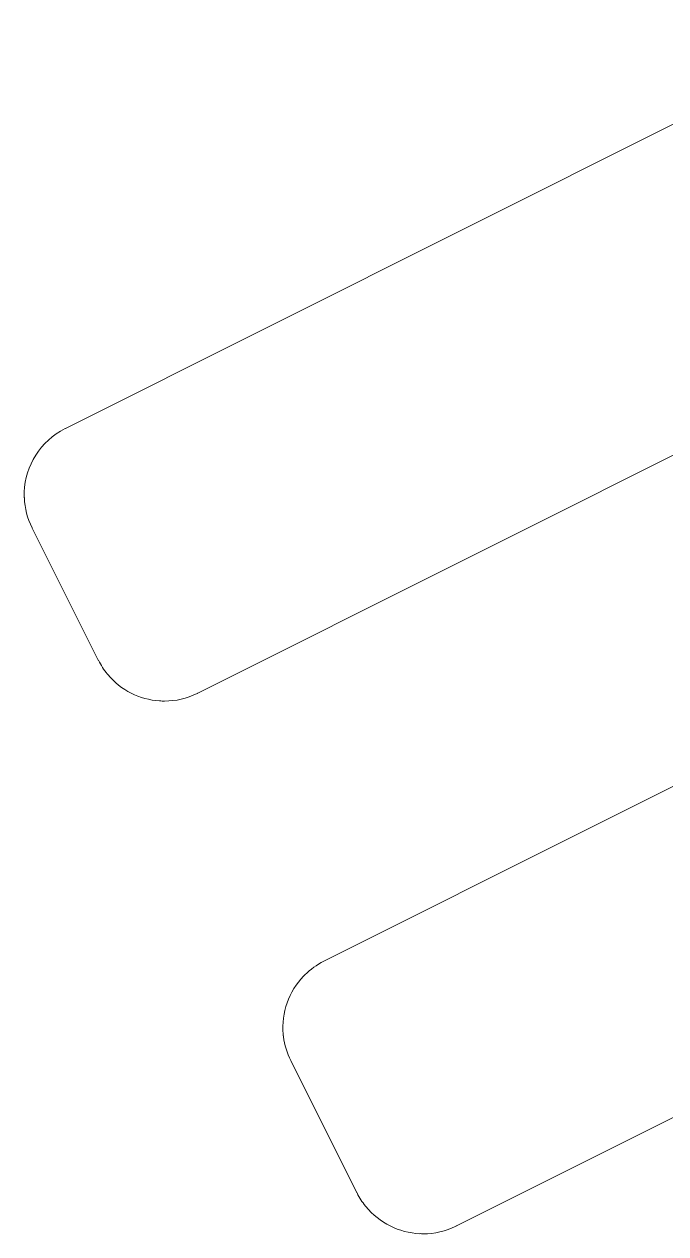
# Model space of a CAD drawing. Header units: inches. Extents: x 70 to 970, y -386 to 214.
# Drawn here: x 419.12 to 423.45, y 131.42 to 139.59 of the extents above; entities that cross this region are included whole.
import ezdxf

# ---------------------------------------------------------------- set-up
doc = ezdxf.new("R2010")
doc.units = ezdxf.units.IN
doc.header["$MEASUREMENT"] = 0

msp = doc.modelspace()

# ---------------------------------------------------------------- linework, layer by layer
at = {"color": 1, "lineweight": 0}
for points in [[(419.3949, 136.8578), (419.3949, 136.8578), (424.8475, 139.5887), (424.8475, 139.5887)], [(419.3949, 136.8578), (419.3949, 136.8578), (424.8475, 139.5887), (424.8475, 139.5887)], [(425.7429, 137.8), (425.7429, 137.8), (420.2886, 135.0688), (420.2886, 135.0688)], [(425.7429, 137.8), (425.7429, 137.8), (420.2886, 135.0688), (420.2886, 135.0688)], [(419.1173, 136.4285), (419.1241, 136.6049), (419.2244, 136.7724), (419.3932, 136.8571)], [(419.1173, 136.4285), (419.1241, 136.6049), (419.2244, 136.7724), (419.3932, 136.8571)], [(419.3932, 136.8571), (419.3939, 136.8575), (419.3942, 136.8575), (419.3949, 136.8578)], [(419.3932, 136.8571), (419.3939, 136.8575), (419.3942, 136.8575), (419.3949, 136.8578)], [(419.1173, 136.402), (419.1173, 136.402), (419.1166, 136.4027), (419.1169, 136.4027)], [(419.1173, 136.402), (419.1173, 136.402), (419.1166, 136.4027), (419.1169, 136.4027)], [(419.1169, 136.4165), (419.1169, 136.4165), (419.1173, 136.4172), (419.1173, 136.4172)], [(419.1169, 136.4165), (419.1169, 136.4165), (419.1173, 136.4172), (419.1173, 136.4172)], [(419.1169, 136.4161), (419.1169, 136.4161), (419.1169, 136.4161), (419.1169, 136.4165)], [(419.1169, 136.4161), (419.1169, 136.4161), (419.1169, 136.4161), (419.1169, 136.4165)], [(419.1169, 136.4154), (419.1169, 136.4158), (419.1169, 136.4161), (419.1169, 136.4161)], [(419.1169, 136.4154), (419.1169, 136.4158), (419.1169, 136.4161), (419.1169, 136.4161)], [(419.1169, 136.4148), (419.1169, 136.4151), (419.1169, 136.4151), (419.1169, 136.4154)], [(419.1169, 136.4148), (419.1169, 136.4151), (419.1169, 136.4151), (419.1169, 136.4154)], [(419.1169, 136.4141), (419.1169, 136.4144), (419.1169, 136.4144), (419.1169, 136.4148)], [(419.1169, 136.4141), (419.1169, 136.4144), (419.1169, 136.4144), (419.1169, 136.4148)], [(419.1169, 136.4137), (419.1169, 136.4141), (419.1169, 136.4141), (419.1169, 136.4141)], [(419.1169, 136.4137), (419.1169, 136.4141), (419.1169, 136.4141), (419.1169, 136.4141)], [(419.1169, 136.4134), (419.1169, 136.4134), (419.1169, 136.4137), (419.1169, 136.4137)], [(419.1169, 136.4134), (419.1169, 136.4134), (419.1169, 136.4137), (419.1169, 136.4137)], [(419.1169, 136.413), (419.1169, 136.413), (419.1169, 136.4134), (419.1169, 136.4134)], [(419.1169, 136.413), (419.1169, 136.413), (419.1169, 136.4134), (419.1169, 136.4134)], [(419.1169, 136.4127), (419.1169, 136.4127), (419.1169, 136.413), (419.1169, 136.413)], [(419.1169, 136.4127), (419.1169, 136.4127), (419.1169, 136.413), (419.1169, 136.413)], [(419.1169, 136.4123), (419.1169, 136.4123), (419.1169, 136.4123), (419.1169, 136.4127)], [(419.1169, 136.4123), (419.1169, 136.4123), (419.1169, 136.4123), (419.1169, 136.4127)], [(419.1169, 136.4117), (419.1169, 136.412), (419.1169, 136.412), (419.1169, 136.4123)], [(419.1169, 136.4117), (419.1169, 136.412), (419.1169, 136.412), (419.1169, 136.4123)], [(419.1169, 136.411), (419.1169, 136.4113), (419.1169, 136.4113), (419.1169, 136.4117)], [(419.1169, 136.411), (419.1169, 136.4113), (419.1169, 136.4113), (419.1169, 136.4117)], [(419.1169, 136.4103), (419.1169, 136.4106), (419.1169, 136.4106), (419.1169, 136.411)], [(419.1169, 136.4103), (419.1169, 136.4106), (419.1169, 136.4106), (419.1169, 136.411)], [(419.1169, 136.4099), (419.1169, 136.4103), (419.1169, 136.4103), (419.1169, 136.4103)], [(419.1169, 136.4099), (419.1169, 136.4103), (419.1169, 136.4103), (419.1169, 136.4103)], [(419.1169, 136.4096), (419.1169, 136.4096), (419.1169, 136.4099), (419.1169, 136.4099)], [(419.1169, 136.4096), (419.1169, 136.4096), (419.1169, 136.4099), (419.1169, 136.4099)], [(419.1169, 136.4092), (419.1169, 136.4092), (419.1169, 136.4096), (419.1169, 136.4096)], [(419.1169, 136.4092), (419.1169, 136.4092), (419.1169, 136.4096), (419.1169, 136.4096)], [(419.1169, 136.4089), (419.1169, 136.4089), (419.1169, 136.4092), (419.1169, 136.4092)], [(419.1169, 136.4089), (419.1169, 136.4089), (419.1169, 136.4092), (419.1169, 136.4092)], [(419.1169, 136.4086), (419.1169, 136.4086), (419.1169, 136.4086), (419.1169, 136.4089)], [(419.1169, 136.4086), (419.1169, 136.4086), (419.1169, 136.4086), (419.1169, 136.4089)], [(419.1169, 136.4082), (419.1169, 136.4082), (419.1169, 136.4082), (419.1169, 136.4086)], [(419.1169, 136.4082), (419.1169, 136.4082), (419.1169, 136.4082), (419.1169, 136.4086)], [(419.1169, 136.4075), (419.1169, 136.4079), (419.1169, 136.4079), (419.1169, 136.4082)], [(419.1169, 136.4075), (419.1169, 136.4079), (419.1169, 136.4079), (419.1169, 136.4082)], [(419.1169, 136.4072), (419.1169, 136.4075), (419.1169, 136.4075), (419.1169, 136.4075)], [(419.1169, 136.4072), (419.1169, 136.4075), (419.1169, 136.4075), (419.1169, 136.4075)], [(419.1169, 136.4068), (419.1169, 136.4072), (419.1169, 136.4072), (419.1169, 136.4072)], [(419.1169, 136.4068), (419.1169, 136.4072), (419.1169, 136.4072), (419.1169, 136.4072)], [(419.1169, 136.4065), (419.1169, 136.4065), (419.1169, 136.4068), (419.1169, 136.4068)], [(419.1169, 136.4065), (419.1169, 136.4065), (419.1169, 136.4068), (419.1169, 136.4068)], [(419.1169, 136.4061), (419.1169, 136.4065), (419.1169, 136.4065), (419.1169, 136.4065)], [(419.1169, 136.4061), (419.1169, 136.4065), (419.1169, 136.4065), (419.1169, 136.4065)], [(419.1169, 136.4058), (419.1169, 136.4058), (419.1169, 136.4061), (419.1169, 136.4061)], [(419.1169, 136.4058), (419.1169, 136.4058), (419.1169, 136.4061), (419.1169, 136.4061)], [(419.1169, 136.4055), (419.1169, 136.4055), (419.1169, 136.4058), (419.1169, 136.4058)], [(419.1169, 136.4055), (419.1169, 136.4055), (419.1169, 136.4058), (419.1169, 136.4058)], [(419.1169, 136.4051), (419.1169, 136.4051), (419.1169, 136.4055), (419.1169, 136.4055)], [(419.1169, 136.4051), (419.1169, 136.4051), (419.1169, 136.4055), (419.1169, 136.4055)], [(419.1169, 136.4048), (419.1169, 136.4048), (419.1169, 136.4048), (419.1169, 136.4051)], [(419.1169, 136.4048), (419.1169, 136.4048), (419.1169, 136.4048), (419.1169, 136.4051)], [(419.1169, 136.4041), (419.1169, 136.4044), (419.1169, 136.4044), (419.1169, 136.4048)], [(419.1169, 136.4041), (419.1169, 136.4044), (419.1169, 136.4044), (419.1169, 136.4048)], [(419.1169, 136.4034), (419.1169, 136.4037), (419.1169, 136.4037), (419.1169, 136.4041)], [(419.1169, 136.4034), (419.1169, 136.4037), (419.1169, 136.4037), (419.1169, 136.4041)], [(419.1169, 136.403), (419.1169, 136.403), (419.1169, 136.4034), (419.1169, 136.4034)], [(419.1169, 136.403), (419.1169, 136.403), (419.1169, 136.4034), (419.1169, 136.4034)], [(419.1169, 136.4027), (419.1169, 136.4027), (419.1169, 136.403), (419.1169, 136.403)], [(419.1169, 136.4027), (419.1169, 136.4027), (419.1169, 136.403), (419.1169, 136.403)], [(419.1173, 136.423), (419.1173, 136.4247), (419.1173, 136.4268), (419.1173, 136.4285)], [(419.1173, 136.423), (419.1173, 136.4247), (419.1173, 136.4268), (419.1173, 136.4285)], [(419.1173, 136.4223), (419.1173, 136.4227), (419.1173, 136.423), (419.1173, 136.423)], [(419.1173, 136.4223), (419.1173, 136.4227), (419.1173, 136.423), (419.1173, 136.423)], [(419.1173, 136.4216), (419.1173, 136.422), (419.1173, 136.422), (419.1173, 136.4223)], [(419.1173, 136.4216), (419.1173, 136.422), (419.1173, 136.422), (419.1173, 136.4223)], [(419.1173, 136.421), (419.1173, 136.421), (419.1173, 136.4213), (419.1173, 136.4216)], [(419.1173, 136.421), (419.1173, 136.421), (419.1173, 136.4213), (419.1173, 136.4216)], [(419.1173, 136.4203), (419.1173, 136.4203), (419.1173, 136.4206), (419.1173, 136.421)], [(419.1173, 136.4203), (419.1173, 136.4203), (419.1173, 136.4206), (419.1173, 136.421)], [(419.1173, 136.4199), (419.1173, 136.4199), (419.1173, 136.4203), (419.1173, 136.4203)], [(419.1173, 136.4199), (419.1173, 136.4199), (419.1173, 136.4203), (419.1173, 136.4203)], [(419.1173, 136.4192), (419.1173, 136.4196), (419.1173, 136.4199), (419.1173, 136.4199)], [(419.1173, 136.4192), (419.1173, 136.4196), (419.1173, 136.4199), (419.1173, 136.4199)], [(419.1173, 136.4185), (419.1173, 136.4189), (419.1173, 136.4189), (419.1173, 136.4192)], [(419.1173, 136.4185), (419.1173, 136.4189), (419.1173, 136.4189), (419.1173, 136.4192)], [(419.1173, 136.4179), (419.1173, 136.4182), (419.1173, 136.4182), (419.1173, 136.4185)], [(419.1173, 136.4179), (419.1173, 136.4182), (419.1173, 136.4182), (419.1173, 136.4185)], [(419.1173, 136.4172), (419.1173, 136.4172), (419.1173, 136.4175), (419.1173, 136.4179)], [(419.1173, 136.4172), (419.1173, 136.4172), (419.1173, 136.4175), (419.1173, 136.4179)], [(419.1173, 136.4017), (419.1173, 136.4017), (419.1173, 136.402), (419.1173, 136.402)], [(419.1173, 136.4017), (419.1173, 136.4017), (419.1173, 136.402), (419.1173, 136.402)], [(419.1173, 136.4013), (419.1173, 136.4013), (419.1173, 136.4013), (419.1173, 136.4017)], [(419.1173, 136.4013), (419.1173, 136.4013), (419.1173, 136.4013), (419.1173, 136.4017)], [(419.1173, 136.4006), (419.1173, 136.401), (419.1173, 136.401), (419.1173, 136.4013)], [(419.1173, 136.4006), (419.1173, 136.401), (419.1173, 136.401), (419.1173, 136.4013)], [(419.1173, 136.3999), (419.1173, 136.3999), (419.1173, 136.4003), (419.1173, 136.4006)], [(419.1173, 136.3999), (419.1173, 136.3999), (419.1173, 136.4003), (419.1173, 136.4006)], [(419.1173, 136.3996), (419.1173, 136.3999), (419.1173, 136.3999), (419.1173, 136.3999)], [(419.1173, 136.3996), (419.1173, 136.3999), (419.1173, 136.3999), (419.1173, 136.3999)], [(419.1173, 136.3993), (419.1173, 136.3993), (419.1173, 136.3996), (419.1173, 136.3996)], [(419.1173, 136.3993), (419.1173, 136.3993), (419.1173, 136.3996), (419.1173, 136.3996)], [(419.1173, 136.3989), (419.1173, 136.3989), (419.1173, 136.3993), (419.1173, 136.3993)], [(419.1173, 136.3989), (419.1173, 136.3989), (419.1173, 136.3993), (419.1173, 136.3993)], [(419.1173, 136.3986), (419.1173, 136.3986), (419.1173, 136.3989), (419.1173, 136.3989)], [(419.1173, 136.3986), (419.1173, 136.3986), (419.1173, 136.3989), (419.1173, 136.3989)], [(419.1173, 136.3982), (419.1173, 136.3982), (419.1173, 136.3982), (419.1173, 136.3986)], [(419.1173, 136.3982), (419.1173, 136.3982), (419.1173, 136.3982), (419.1173, 136.3986)], [(419.1173, 136.3975), (419.1173, 136.3979), (419.1173, 136.3979), (419.1173, 136.3982)], [(419.1173, 136.3975), (419.1173, 136.3979), (419.1173, 136.3979), (419.1173, 136.3982)], [(419.1173, 136.3968), (419.1173, 136.3968), (419.1173, 136.3972), (419.1173, 136.3975)], [(419.1173, 136.3968), (419.1173, 136.3968), (419.1173, 136.3972), (419.1173, 136.3975)], [(419.1173, 136.3962), (419.1173, 136.3962), (419.1173, 136.3965), (419.1173, 136.3968)], [(419.1173, 136.3962), (419.1173, 136.3962), (419.1173, 136.3965), (419.1173, 136.3968)], [(419.1173, 136.3958), (419.1173, 136.3962), (419.1173, 136.3962), (419.1173, 136.3962)], [(419.1173, 136.3958), (419.1173, 136.3962), (419.1173, 136.3962), (419.1173, 136.3962)], [(419.1173, 136.3955), (419.1173, 136.3955), (419.1173, 136.3958), (419.1173, 136.3958)], [(419.1173, 136.3955), (419.1173, 136.3955), (419.1173, 136.3958), (419.1173, 136.3958)], [(419.1173, 136.3951), (419.1173, 136.3951), (419.1173, 136.3955), (419.1173, 136.3955)], [(419.1173, 136.3951), (419.1173, 136.3951), (419.1173, 136.3955), (419.1173, 136.3955)], [(419.1173, 136.3944), (419.1173, 136.3948), (419.1173, 136.3951), (419.1173, 136.3951)], [(419.1173, 136.3944), (419.1173, 136.3948), (419.1173, 136.3951), (419.1173, 136.3951)], [(419.1173, 136.3937), (419.1173, 136.3941), (419.1173, 136.3941), (419.1173, 136.3944)], [(419.1173, 136.3937), (419.1173, 136.3941), (419.1173, 136.3941), (419.1173, 136.3944)], [(419.1173, 136.3931), (419.1173, 136.3931), (419.1173, 136.3934), (419.1173, 136.3937)], [(419.1173, 136.3931), (419.1173, 136.3931), (419.1173, 136.3934), (419.1173, 136.3937)], [(419.1173, 136.3913), (419.1173, 136.392), (419.1173, 136.3924), (419.1173, 136.3931)], [(419.1173, 136.3913), (419.1173, 136.392), (419.1173, 136.3924), (419.1173, 136.3931)], [(419.1173, 136.3906), (419.1173, 136.391), (419.1173, 136.3913), (419.1173, 136.3913)], [(419.1173, 136.3906), (419.1173, 136.391), (419.1173, 136.3913), (419.1173, 136.3913)], [(419.1176, 136.3875), (419.1176, 136.3886), (419.1173, 136.3896), (419.1173, 136.3906)], [(419.1176, 136.3875), (419.1176, 136.3886), (419.1173, 136.3896), (419.1173, 136.3906)], [(419.17, 136.186), (419.1376, 136.2508), (419.1204, 136.3197), (419.1176, 136.3875)], [(419.17, 136.186), (419.1376, 136.2508), (419.1204, 136.3197), (419.1176, 136.3875)], [(419.1707, 136.185), (419.1703, 136.1853), (419.1703, 136.1857), (419.17, 136.186)], [(419.1707, 136.185), (419.1703, 136.1853), (419.1703, 136.1857), (419.17, 136.186)], [(419.6171, 135.293), (419.6171, 135.293), (419.1707, 136.185), (419.1707, 136.185)], [(419.6171, 135.293), (419.6171, 135.293), (419.1707, 136.185), (419.1707, 136.185)], [(421.1406, 133.2584), (421.1406, 133.2584), (426.5938, 135.9896), (426.5938, 135.9896)], [(421.1406, 133.2584), (421.1406, 133.2584), (426.5938, 135.9896), (426.5938, 135.9896)], [(419.6175, 135.292), (419.6175, 135.2923), (419.6171, 135.2927), (419.6171, 135.293)], [(419.6175, 135.292), (419.6175, 135.2923), (419.6171, 135.2927), (419.6171, 135.293)], [(419.6778, 135.199), (419.6547, 135.2272), (419.6344, 135.2582), (419.6175, 135.292)], [(419.6778, 135.199), (419.6547, 135.2272), (419.6344, 135.2582), (419.6175, 135.292)], [(419.6785, 135.1983), (419.6781, 135.1986), (419.6781, 135.1986), (419.6778, 135.199)], [(419.6785, 135.1983), (419.6781, 135.1986), (419.6781, 135.1986), (419.6778, 135.199)], [(419.6792, 135.1976), (419.6788, 135.1976), (419.6788, 135.1979), (419.6785, 135.1983)], [(419.6792, 135.1976), (419.6788, 135.1976), (419.6788, 135.1979), (419.6785, 135.1983)], [(419.6792, 135.1973), (419.6792, 135.1973), (419.6792, 135.1976), (419.6792, 135.1976)], [(419.6792, 135.1973), (419.6792, 135.1973), (419.6792, 135.1976), (419.6792, 135.1976)], [(419.6795, 135.1969), (419.6795, 135.1969), (419.6792, 135.1973), (419.6792, 135.1973)], [(419.6795, 135.1969), (419.6795, 135.1969), (419.6792, 135.1973), (419.6792, 135.1973)], [(419.6798, 135.1966), (419.6798, 135.1966), (419.6798, 135.1966), (419.6795, 135.1969)], [(419.6798, 135.1966), (419.6798, 135.1966), (419.6798, 135.1966), (419.6795, 135.1969)], [(419.6805, 135.1955), (419.6805, 135.1959), (419.6802, 135.1952), (419.6798, 135.1966)], [(419.6805, 135.1955), (419.6805, 135.1959), (419.6802, 135.1952), (419.6798, 135.1966)], [(419.6809, 135.1952), (419.6809, 135.1955), (419.6805, 135.1955), (419.6805, 135.1955)], [(419.6809, 135.1952), (419.6809, 135.1955), (419.6805, 135.1955), (419.6805, 135.1955)], [(419.6812, 135.1948), (419.6812, 135.1948), (419.6809, 135.1952), (419.6809, 135.1952)], [(419.6812, 135.1948), (419.6812, 135.1948), (419.6809, 135.1952), (419.6809, 135.1952)], [(420.0309, 135.0171), (419.8969, 135.026), (419.7698, 135.0891), (419.6812, 135.1948)], [(420.0309, 135.0171), (419.8969, 135.026), (419.7698, 135.0891), (419.6812, 135.1948)], [(420.0312, 135.0171), (420.0312, 135.0171), (420.0309, 135.0171), (420.0309, 135.0171)], [(420.0312, 135.0171), (420.0312, 135.0171), (420.0309, 135.0171), (420.0309, 135.0171)], [(420.0319, 135.0171), (420.0316, 135.0171), (420.0316, 135.0171), (420.0312, 135.0171)], [(420.0319, 135.0171), (420.0316, 135.0171), (420.0316, 135.0171), (420.0312, 135.0171)], [(420.065, 135.0157), (420.054, 135.0157), (420.043, 135.016), (420.0319, 135.0171)], [(420.065, 135.0157), (420.054, 135.0157), (420.043, 135.016), (420.0319, 135.0171)], [(420.2851, 135.067), (420.2142, 135.0322), (420.1391, 135.0157), (420.065, 135.0157)], [(420.2851, 135.067), (420.2142, 135.0322), (420.1391, 135.0157), (420.065, 135.0157)], [(420.2858, 135.0674), (420.2855, 135.0674), (420.2855, 135.0674), (420.2851, 135.067)], [(420.2858, 135.0674), (420.2855, 135.0674), (420.2855, 135.0674), (420.2851, 135.067)], [(420.2869, 135.0681), (420.2865, 135.0677), (420.2862, 135.0677), (420.2858, 135.0677)], [(420.2869, 135.0681), (420.2865, 135.0677), (420.2862, 135.0677), (420.2858, 135.0677)], [(420.2858, 135.0677), (420.2858, 135.0677), (420.2858, 135.0674), (420.2858, 135.0674)], [(420.2858, 135.0677), (420.2858, 135.0677), (420.2858, 135.0674), (420.2858, 135.0674)], [(420.2876, 135.0684), (420.2872, 135.0681), (420.2872, 135.0681), (420.2869, 135.0681)], [(420.2876, 135.0684), (420.2872, 135.0681), (420.2872, 135.0681), (420.2869, 135.0681)], [(420.2882, 135.0688), (420.2882, 135.0688), (420.2879, 135.0684), (420.2876, 135.0684)], [(420.2882, 135.0688), (420.2882, 135.0688), (420.2879, 135.0684), (420.2876, 135.0684)], [(420.2886, 135.0688), (420.2886, 135.0688), (420.2882, 135.0688), (420.2882, 135.0688)], [(420.2886, 135.0688), (420.2886, 135.0688), (420.2882, 135.0688), (420.2882, 135.0688)], [(427.4892, 134.2009), (427.4892, 134.2009), (422.0349, 131.4697), (422.0349, 131.4697)], [(427.4892, 134.2009), (427.4892, 134.2009), (422.0349, 131.4697), (422.0349, 131.4697)], [(421.0124, 133.1671), (421.0486, 133.2029), (421.0913, 133.2339), (421.1395, 133.258)], [(421.0124, 133.1671), (421.0486, 133.2029), (421.0913, 133.2339), (421.1395, 133.258)], [(421.1395, 133.258), (421.1399, 133.258), (421.1402, 133.2584), (421.1406, 133.2584)], [(421.1395, 133.258), (421.1399, 133.258), (421.1402, 133.2584), (421.1406, 133.2584)], [(420.8653, 132.7664), (420.8526, 132.9101), (420.9029, 133.0537), (421.0031, 133.1578)], [(420.8653, 132.7664), (420.8526, 132.9101), (420.9029, 133.0537), (421.0031, 133.1578)], [(421.0031, 133.1578), (421.0034, 133.1578), (421.0034, 133.1581), (421.0038, 133.1585)], [(421.0031, 133.1578), (421.0034, 133.1578), (421.0034, 133.1581), (421.0038, 133.1585)], [(421.0038, 133.1585), (421.0038, 133.1585), (421.0041, 133.1588), (421.0041, 133.1588)], [(421.0038, 133.1585), (421.0038, 133.1585), (421.0041, 133.1588), (421.0041, 133.1588)], [(421.0041, 133.1588), (421.0045, 133.1591), (421.0045, 133.1591), (421.0048, 133.1595)], [(421.0041, 133.1588), (421.0045, 133.1591), (421.0045, 133.1591), (421.0048, 133.1595)], [(421.0052, 133.1598), (421.0052, 133.1598), (421.0045, 133.1591), (421.0059, 133.1605)], [(421.0052, 133.1598), (421.0052, 133.1598), (421.0045, 133.1591), (421.0059, 133.1605)], [(421.0048, 133.1595), (421.0048, 133.1595), (421.0052, 133.1598), (421.0052, 133.1598)], [(421.0048, 133.1595), (421.0048, 133.1595), (421.0052, 133.1598), (421.0052, 133.1598)], [(421.0059, 133.1605), (421.0062, 133.1609), (421.0062, 133.1609), (421.0062, 133.1609)], [(421.0059, 133.1605), (421.0062, 133.1609), (421.0062, 133.1609), (421.0062, 133.1609)], [(421.0062, 133.1609), (421.0065, 133.1612), (421.0065, 133.1612), (421.0065, 133.1612)], [(421.0062, 133.1609), (421.0065, 133.1612), (421.0065, 133.1612), (421.0065, 133.1612)], [(421.0065, 133.1612), (421.0065, 133.1612), (421.0069, 133.1616), (421.0069, 133.1616)], [(421.0065, 133.1612), (421.0065, 133.1612), (421.0069, 133.1616), (421.0069, 133.1616)], [(421.0069, 133.1616), (421.0069, 133.1616), (421.0069, 133.1616), (421.0072, 133.1619)], [(421.0069, 133.1616), (421.0069, 133.1616), (421.0069, 133.1616), (421.0072, 133.1619)], [(421.0072, 133.1619), (421.0072, 133.1619), (421.0072, 133.1619), (421.0076, 133.1622)], [(421.0072, 133.1619), (421.0072, 133.1619), (421.0072, 133.1619), (421.0076, 133.1622)], [(421.0076, 133.1622), (421.0079, 133.1626), (421.0079, 133.1626), (421.0079, 133.1626)], [(421.0076, 133.1622), (421.0079, 133.1626), (421.0079, 133.1626), (421.0079, 133.1626)], [(421.0079, 133.1626), (421.0079, 133.1626), (421.0083, 133.1629), (421.0083, 133.1629)], [(421.0079, 133.1626), (421.0079, 133.1626), (421.0083, 133.1629), (421.0083, 133.1629)], [(421.0083, 133.1629), (421.0083, 133.1629), (421.0083, 133.1629), (421.0086, 133.1633)], [(421.0083, 133.1629), (421.0083, 133.1629), (421.0083, 133.1629), (421.0086, 133.1633)], [(421.0086, 133.1633), (421.0086, 133.1633), (421.0086, 133.1633), (421.009, 133.1636)], [(421.0086, 133.1633), (421.0086, 133.1633), (421.0086, 133.1633), (421.009, 133.1636)], [(421.009, 133.1636), (421.0093, 133.164), (421.0093, 133.164), (421.0093, 133.164)], [(421.009, 133.1636), (421.0093, 133.164), (421.0093, 133.164), (421.0093, 133.164)], [(421.0093, 133.164), (421.0097, 133.1643), (421.0097, 133.1643), (421.0097, 133.1643)], [(421.0093, 133.164), (421.0097, 133.1643), (421.0097, 133.1643), (421.0097, 133.1643)], [(421.0097, 133.1643), (421.0097, 133.1643), (421.01, 133.1647), (421.01, 133.1647)], [(421.0097, 133.1643), (421.0097, 133.1643), (421.01, 133.1647), (421.01, 133.1647)], [(421.01, 133.1647), (421.0103, 133.165), (421.0103, 133.165), (421.0107, 133.1653)], [(421.01, 133.1647), (421.0103, 133.165), (421.0103, 133.165), (421.0107, 133.1653)], [(421.011, 133.1657), (421.011, 133.1657), (421.0103, 133.1664), (421.0117, 133.1664)], [(421.011, 133.1657), (421.011, 133.1657), (421.0103, 133.1664), (421.0117, 133.1664)], [(421.0107, 133.1653), (421.0107, 133.1653), (421.011, 133.1657), (421.011, 133.1657)], [(421.0107, 133.1653), (421.0107, 133.1653), (421.011, 133.1657), (421.011, 133.1657)], [(421.0117, 133.1664), (421.0121, 133.1667), (421.0121, 133.1667), (421.0124, 133.1671)], [(421.0117, 133.1664), (421.0121, 133.1667), (421.0121, 133.1667), (421.0124, 133.1671)], [(420.8656, 132.7636), (420.8656, 132.7647), (420.8653, 132.7654), (420.8653, 132.7664)], [(420.8656, 132.7636), (420.8656, 132.7647), (420.8653, 132.7654), (420.8653, 132.7664)], [(420.8656, 132.7633), (420.8656, 132.7636), (420.8656, 132.7636), (420.8656, 132.7636)], [(420.8656, 132.7633), (420.8656, 132.7636), (420.8656, 132.7636), (420.8656, 132.7636)], [(420.8656, 132.7626), (420.8656, 132.763), (420.8656, 132.7633), (420.8656, 132.7633)], [(420.8656, 132.7626), (420.8656, 132.763), (420.8656, 132.7633), (420.8656, 132.7633)], [(420.8656, 132.7619), (420.8656, 132.7623), (420.8656, 132.7626), (420.8656, 132.7626)], [(420.8656, 132.7619), (420.8656, 132.7623), (420.8656, 132.7626), (420.8656, 132.7626)], [(420.8656, 132.7612), (420.8656, 132.7616), (420.8656, 132.7616), (420.8656, 132.7619)], [(420.8656, 132.7612), (420.8656, 132.7616), (420.8656, 132.7616), (420.8656, 132.7619)], [(420.866, 132.7605), (420.866, 132.7609), (420.866, 132.7609), (420.8656, 132.7612)], [(420.866, 132.7605), (420.866, 132.7609), (420.866, 132.7609), (420.8656, 132.7612)], [(420.866, 132.7599), (420.866, 132.7602), (420.866, 132.7602), (420.866, 132.7605)], [(420.866, 132.7599), (420.866, 132.7602), (420.866, 132.7602), (420.866, 132.7605)], [(420.866, 132.7595), (420.866, 132.7599), (420.866, 132.7599), (420.866, 132.7599)], [(420.866, 132.7595), (420.866, 132.7599), (420.866, 132.7599), (420.866, 132.7599)], [(420.866, 132.7592), (420.866, 132.7592), (420.866, 132.7595), (420.866, 132.7595)], [(420.866, 132.7592), (420.866, 132.7592), (420.866, 132.7595), (420.866, 132.7595)], [(420.866, 132.7588), (420.866, 132.7588), (420.866, 132.7592), (420.866, 132.7592)], [(420.866, 132.7588), (420.866, 132.7588), (420.866, 132.7592), (420.866, 132.7592)], [(420.866, 132.7585), (420.866, 132.7585), (420.866, 132.7588), (420.866, 132.7588)], [(420.866, 132.7585), (420.866, 132.7585), (420.866, 132.7588), (420.866, 132.7588)], [(420.866, 132.7581), (420.866, 132.7581), (420.866, 132.7585), (420.866, 132.7585)], [(420.866, 132.7581), (420.866, 132.7581), (420.866, 132.7585), (420.866, 132.7585)], [(420.866, 132.7578), (420.866, 132.7578), (420.866, 132.7581), (420.866, 132.7581)], [(420.866, 132.7578), (420.866, 132.7578), (420.866, 132.7581), (420.866, 132.7581)], [(420.8663, 132.7574), (420.8663, 132.7574), (420.8663, 132.7574), (420.866, 132.7578)], [(420.8663, 132.7574), (420.8663, 132.7574), (420.8663, 132.7574), (420.866, 132.7578)], [(420.8663, 132.7571), (420.8663, 132.7571), (420.8663, 132.7571), (420.8663, 132.7574)], [(420.8663, 132.7571), (420.8663, 132.7571), (420.8663, 132.7571), (420.8663, 132.7574)], [(420.8663, 132.7564), (420.8663, 132.7568), (420.8663, 132.7568), (420.8663, 132.7571)], [(420.8663, 132.7564), (420.8663, 132.7568), (420.8663, 132.7568), (420.8663, 132.7571)], [(420.8663, 132.7557), (420.8663, 132.7561), (420.8663, 132.7561), (420.8663, 132.7564)], [(420.8663, 132.7557), (420.8663, 132.7561), (420.8663, 132.7561), (420.8663, 132.7564)], [(420.8663, 132.7554), (420.8663, 132.7557), (420.8663, 132.7557), (420.8663, 132.7557)], [(420.8663, 132.7554), (420.8663, 132.7557), (420.8663, 132.7557), (420.8663, 132.7557)], [(420.8663, 132.755), (420.8663, 132.7554), (420.8663, 132.7554), (420.8663, 132.7554)], [(420.8663, 132.755), (420.8663, 132.7554), (420.8663, 132.7554), (420.8663, 132.7554)], [(420.8663, 132.7547), (420.8663, 132.7547), (420.8663, 132.755), (420.8663, 132.755)], [(420.8663, 132.7547), (420.8663, 132.7547), (420.8663, 132.755), (420.8663, 132.755)], [(420.8667, 132.7543), (420.8667, 132.7543), (420.8663, 132.7547), (420.8663, 132.7547)], [(420.8667, 132.7543), (420.8667, 132.7543), (420.8663, 132.7547), (420.8663, 132.7547)], [(420.8667, 132.754), (420.8667, 132.754), (420.8667, 132.7543), (420.8667, 132.7543)], [(420.8667, 132.754), (420.8667, 132.754), (420.8667, 132.7543), (420.8667, 132.7543)], [(420.8667, 132.7537), (420.8667, 132.7537), (420.8667, 132.7537), (420.8667, 132.754)], [(420.8667, 132.7537), (420.8667, 132.7537), (420.8667, 132.7537), (420.8667, 132.754)], [(420.8667, 132.7533), (420.8667, 132.7533), (420.8667, 132.7533), (420.8667, 132.7537)], [(420.8667, 132.7533), (420.8667, 132.7533), (420.8667, 132.7533), (420.8667, 132.7537)], [(420.8667, 132.7526), (420.8667, 132.753), (420.8667, 132.753), (420.8667, 132.7533)], [(420.8667, 132.7526), (420.8667, 132.753), (420.8667, 132.753), (420.8667, 132.7533)], [(420.8667, 132.7519), (420.8667, 132.7523), (420.8667, 132.7523), (420.8667, 132.7526)], [(420.8667, 132.7519), (420.8667, 132.7523), (420.8667, 132.7523), (420.8667, 132.7526)], [(420.867, 132.7512), (420.867, 132.7516), (420.8667, 132.7516), (420.8667, 132.7519)], [(420.867, 132.7512), (420.867, 132.7516), (420.8667, 132.7516), (420.8667, 132.7519)], [(420.867, 132.7509), (420.867, 132.7512), (420.867, 132.7512), (420.867, 132.7512)], [(420.867, 132.7509), (420.867, 132.7512), (420.867, 132.7512), (420.867, 132.7512)], [(420.867, 132.7506), (420.867, 132.7506), (420.867, 132.7509), (420.867, 132.7509)], [(420.867, 132.7506), (420.867, 132.7506), (420.867, 132.7509), (420.867, 132.7509)], [(420.867, 132.7502), (420.867, 132.7506), (420.867, 132.7506), (420.867, 132.7506)], [(420.867, 132.7502), (420.867, 132.7506), (420.867, 132.7506), (420.867, 132.7506)], [(420.867, 132.7499), (420.867, 132.7499), (420.867, 132.7502), (420.867, 132.7502)], [(420.867, 132.7499), (420.867, 132.7499), (420.867, 132.7502), (420.867, 132.7502)], [(420.867, 132.7495), (420.867, 132.7495), (420.867, 132.7495), (420.867, 132.7499)], [(420.867, 132.7495), (420.867, 132.7495), (420.867, 132.7495), (420.867, 132.7499)], [(420.867, 132.7488), (420.867, 132.7492), (420.867, 132.7495), (420.867, 132.7495)], [(420.867, 132.7488), (420.867, 132.7492), (420.867, 132.7495), (420.867, 132.7495)], [(420.8674, 132.7481), (420.8674, 132.7485), (420.8674, 132.7485), (420.867, 132.7488)], [(420.8674, 132.7481), (420.8674, 132.7485), (420.8674, 132.7485), (420.867, 132.7488)], [(420.8674, 132.7468), (420.8674, 132.7471), (420.8674, 132.7475), (420.8674, 132.7481)], [(420.8674, 132.7468), (420.8674, 132.7471), (420.8674, 132.7475), (420.8674, 132.7481)], [(420.9163, 132.5869), (420.8905, 132.6386), (420.8746, 132.6923), (420.8674, 132.7468)], [(420.9163, 132.5869), (420.8905, 132.6386), (420.8746, 132.6923), (420.8674, 132.7468)], [(421.3635, 131.6939), (421.3635, 131.6939), (420.9163, 132.5869), (420.9163, 132.5869)], [(421.3635, 131.6939), (421.3635, 131.6939), (420.9163, 132.5869), (420.9163, 132.5869)], [(421.3638, 131.6929), (421.3638, 131.6933), (421.3635, 131.6936), (421.3635, 131.6939)], [(421.3638, 131.6929), (421.3638, 131.6933), (421.3635, 131.6936), (421.3635, 131.6939)], [(421.4207, 131.6044), (421.3989, 131.6312), (421.38, 131.6609), (421.3638, 131.6929)], [(421.4207, 131.6044), (421.3989, 131.6312), (421.38, 131.6609), (421.3638, 131.6929)], [(421.4213, 131.6033), (421.4213, 131.6033), (421.421, 131.603), (421.4207, 131.6044)], [(421.4213, 131.6033), (421.4213, 131.6033), (421.421, 131.603), (421.4207, 131.6044)], [(421.4217, 131.603), (421.4217, 131.603), (421.4213, 131.6033), (421.4213, 131.6033)], [(421.4217, 131.603), (421.4217, 131.603), (421.4213, 131.6033), (421.4213, 131.6033)], [(421.422, 131.6026), (421.422, 131.6026), (421.4217, 131.6026), (421.4217, 131.603)], [(421.422, 131.6026), (421.422, 131.6026), (421.4217, 131.6026), (421.4217, 131.603)], [(421.4224, 131.602), (421.4224, 131.6023), (421.422, 131.6023), (421.422, 131.6026)], [(421.4224, 131.602), (421.4224, 131.6023), (421.422, 131.6023), (421.422, 131.6026)], [(421.4227, 131.6016), (421.4227, 131.602), (421.4224, 131.602), (421.4224, 131.602)], [(421.4227, 131.6016), (421.4227, 131.602), (421.4224, 131.602), (421.4224, 131.602)], [(421.4234, 131.6006), (421.4234, 131.6006), (421.4238, 131.6006), (421.4227, 131.6016)], [(421.4234, 131.6006), (421.4234, 131.6006), (421.4238, 131.6006), (421.4227, 131.6016)], [(421.7879, 131.4173), (421.648, 131.4238), (421.5144, 131.489), (421.4234, 131.6006)], [(421.7879, 131.4173), (421.648, 131.4238), (421.5144, 131.489), (421.4234, 131.6006)], [(421.7882, 131.4173), (421.7882, 131.4173), (421.7879, 131.4173), (421.7879, 131.4173)], [(421.7882, 131.4173), (421.7882, 131.4173), (421.7879, 131.4173), (421.7879, 131.4173)], [(421.8113, 131.4166), (421.8034, 131.4166), (421.7965, 131.4187), (421.7882, 131.4173)], [(421.8113, 131.4166), (421.8034, 131.4166), (421.7965, 131.4187), (421.7882, 131.4173)], [(422.0339, 131.4693), (421.9622, 131.4335), (421.8864, 131.4166), (421.8113, 131.4166)], [(422.0339, 131.4693), (421.9622, 131.4335), (421.8864, 131.4166), (421.8113, 131.4166)], [(422.0346, 131.4697), (422.0346, 131.4697), (422.0342, 131.4693), (422.0339, 131.4693)], [(422.0346, 131.4697), (422.0346, 131.4697), (422.0342, 131.4693), (422.0339, 131.4693)], [(422.0349, 131.4697), (422.0349, 131.4697), (422.0346, 131.4697), (422.0346, 131.4697)], [(422.0349, 131.4697), (422.0349, 131.4697), (422.0346, 131.4697), (422.0346, 131.4697)]]:
    msp.add_open_spline(points, degree=3, dxfattribs=at)

doc.saveas('drawing.dxf')
